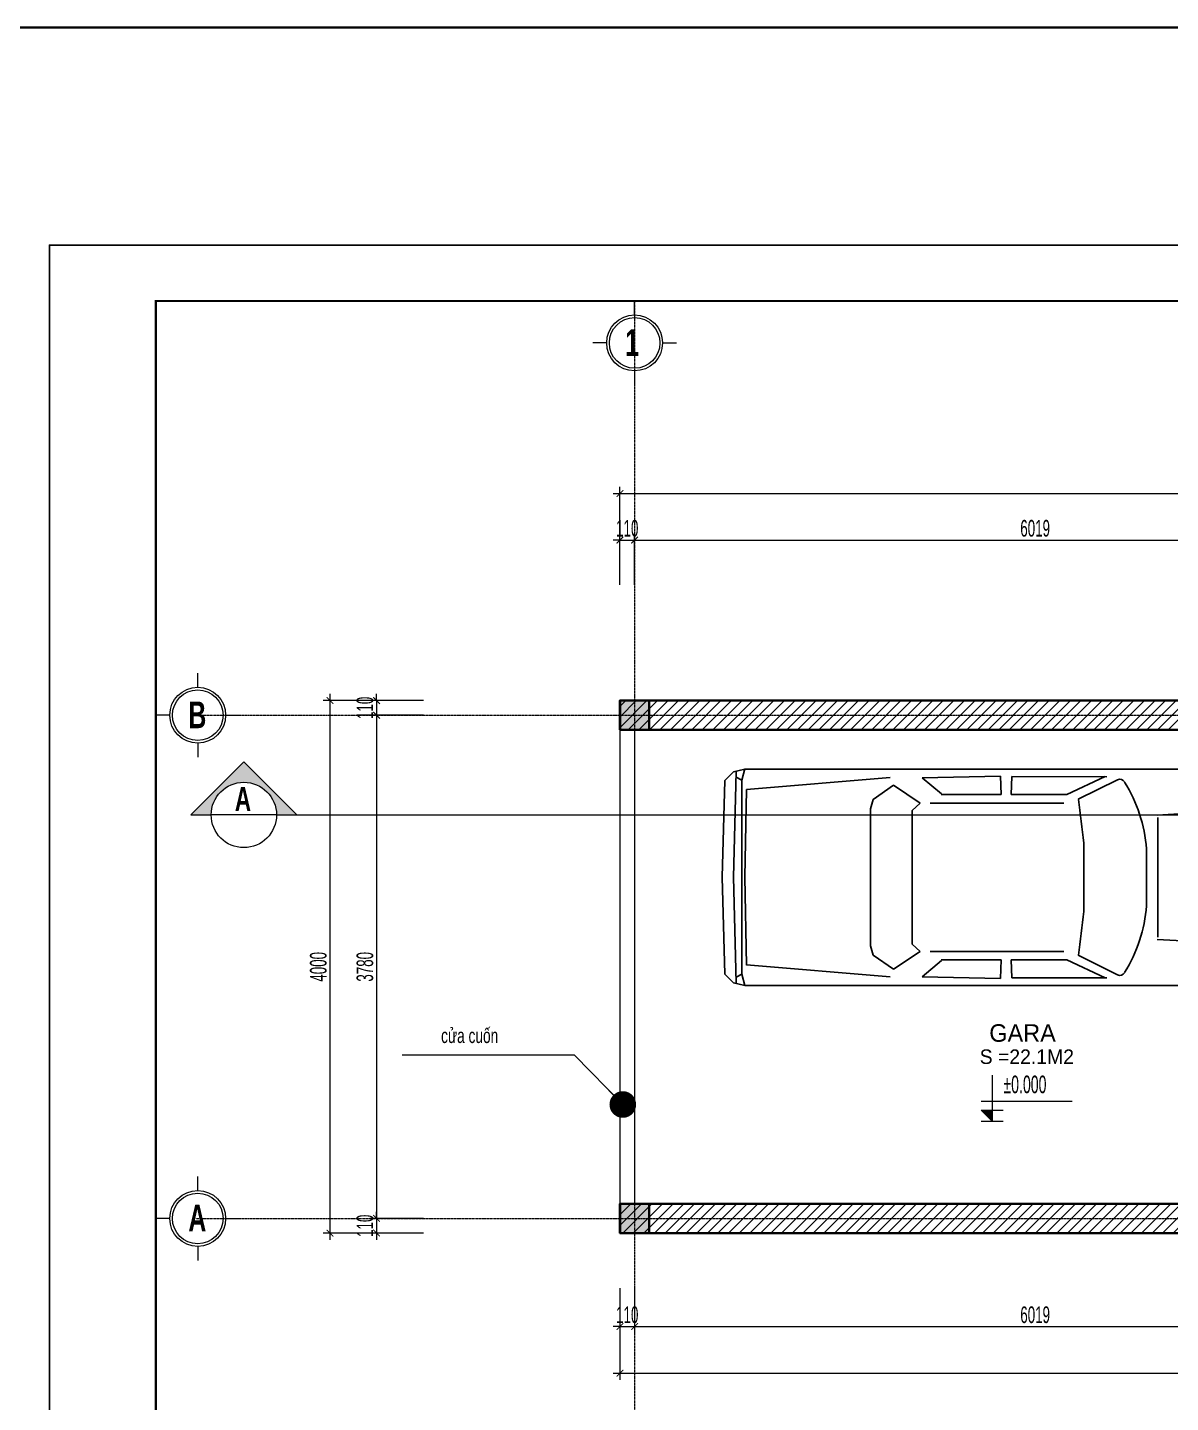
# Model space of a CAD drawing. Header units: millimetres. Extents: x 1336014 to 2939047, y -333549 to -60566.
# Drawn here: x 1362653 to 1371242, y -100593 to -90266 of the extents above; entities that cross this region are included whole.
import ezdxf
from ezdxf.enums import TextEntityAlignment as Align

# ---------------------------------------------------------------- set-up
doc = ezdxf.new("R2010")
doc.units = ezdxf.units.MM
doc.header["$MEASUREMENT"] = 0
doc.linetypes.add('CENTER2', pattern=[1.125, 0.75, -0.125, 0.125, -0.125])
for name, color, linetype, lineweight in [('01.Cut', 255, 'Continuous', 35), ('02.Thay', 145, 'Continuous', 15), ('05.Text', 253, 'Continuous', 18), ('06.betong', 2, 'Continuous', 35), ('08.Dim', 156, 'Continuous', 15), ('09.Hatch', 250, 'Continuous', 5), ('10.Text', 254, 'Continuous', 18), ('10.truc', 250, 'CENTER2', 20), ('11.Khung bo', 32, 'Continuous', 50), ('12.Khung', 36, 'Continuous', 25), ('DIM', 252, 'Continuous', 20), ('NN_KI HIEU', 22, 'Continuous', 18)]:
    doc.layers.add(name, color=color, linetype=linetype, lineweight=lineweight)
for name, color, linetype in [('NET MANH', 251, 'Continuous'), ('NET VUA', 143, 'Continuous'), ('text', 7, 'Continuous')]:
    doc.layers.add(name, color=color, linetype=linetype)
doc.layers.add('Tpl_Bound', color=1, linetype='Continuous', plot=False)
doc.styles.add('AVANTH', font='')
doc.styles.add('AVANTHB', font='')
doc.styles.add('TT5_Text Dim', font='hoatbif.shx', dxfattribs={"width": 0.6})
doc.styles.get('AVANTH').set_extended_font_data('.VnAvantH')
doc.styles.get('AVANTHB').set_extended_font_data('.VnAvantH', bold=True)
doc.dimstyles.new('TT5_Dim 1-100', dxfattribs={"dimscale": 100, "dimtxt": 2.2, "dimasz": 1, "dimexe": 1, "dimexo": 0.5, "dimgap": 0.5, "dimtad": 1, "dimdec": 0, "dimzin": 0, "dimdsep": 46, "dimtxsty": 'TT5_Text Dim', "dimblk": 'ARCHTICK', "dimcen": 0, "dimdle": 1, "dimclrd": 256, "dimclre": 256, "dimclrt": 1, "dimadec": 0, "dimazin": 0, "dimtfac": 0.015, "dimtdec": 0, "dimtix": 1, "dimtmove": 2, "dimatfit": 3, "dimldrblk": 'DOT', "dimfxl": 1, "dimtolj": 1, "dimtzin": 0, "dimlwd": -1, "dimlwe": -1, "dimarcsym": 1})
doc.dimstyles.new('TT5_Dim 1-50', dxfattribs={"dimscale": 50, "dimtxt": 2.5, "dimasz": 1, "dimexe": 1, "dimexo": 0.5, "dimgap": 0.5, "dimtad": 1, "dimdec": 0, "dimzin": 0, "dimdsep": 46, "dimtxsty": 'TT5_Text Dim', "dimblk": 'ARCHTICK', "dimcen": 0, "dimdle": 1, "dimclrd": 256, "dimclre": 256, "dimclrt": 1, "dimadec": 0, "dimazin": 0, "dimtfac": 0.015, "dimtdec": 0, "dimtix": 1, "dimtmove": 2, "dimatfit": 3, "dimldrblk": 'DOT', "dimfxl": 1, "dimtolj": 1, "dimtzin": 0, "dimlwd": -1, "dimlwe": -1, "dimarcsym": 1})
pattern_1 = [(45, (827697.484, -82061.864), (-39.7747564, 39.7747564), [])]

# ---------------------------------------------------------------- blocks, each defined once
blk = doc.blocks.new('100')
at = {"layer": '11.Khung bo', "const_width": 26.7}
blk.add_lwpolyline([(1860913, -945240), (1860913, -916940), (1896063, -916940), (1896063, -945240)], close=True, dxfattribs=at)
blk.add_lwpolyline([(1860913, -945240), (1860913, -916940), (1896063, -916940), (1896063, -945240)], close=True, dxfattribs=at)
blk.add_lwpolyline([(1860913, -945240), (1860913, -916940), (1896063, -916940), (1896063, -945240)], close=True, dxfattribs=at)
at = {"layer": '12.Khung'}
blk.add_lwpolyline([(1901579, -945940), (1901579, -916240), (1859580, -916240), (1859580, -945940)], close=True, dxfattribs=at)
blk.add_lwpolyline([(1901579, -945940), (1901579, -916240), (1859580, -916240), (1859580, -945940)], close=True, dxfattribs=at)
blk.add_lwpolyline([(1901579, -945940), (1901579, -916240), (1859580, -916240), (1859580, -945940)], close=True, dxfattribs=at)
blk = doc.blocks.new('DFGFH')
h = blk.add_hatch(color=256)
h.dxf.hatch_style = 1
h.paths.add_polyline_path([(15438, 12137), (15658, 12137), (15658, 12357), (15438, 12357)])
blk.add_lwpolyline([(15438, 12137), (15658, 12137), (15658, 12357), (15438, 12357)], close=True)
blk = doc.blocks.new('DANHTRUC')
for p, q in [((980383, -947347), (980383, -947137)), ((979963, -947767), (979753, -947767)), ((980803, -947767), (981013, -947767)), ((980383, -948187), (980383, -948397))]:
    blk.add_line(p, q)
for radius in [420, 380]:
    blk.add_circle((980383, -947767), radius)
blk = doc.blocks.new('_ARCHTICK')
at = {"const_width": 0.15}
blk.add_lwpolyline([(-0.5, -0.5), (0.5, 0.5)], dxfattribs=at)
blk = doc.blocks.new('*D218')
at = {"layer": '08.Dim', "transparency": 16777216}
for p, q in [((1367215, -94451), (1367215, -94066)), ((1373234, -94451), (1373234, -94066)), ((1367165, -94116), (1373284, -94116))]:
    blk.add_line(p, q, dxfattribs=at)
at = {"layer": 'Defpoints', "color": 0, "transparency": 16777216}
for p in [(1373234, -94116), (1367215, -94476), (1373234, -94476)]:
    blk.add_point(p, dxfattribs=at)
at = {"layer": '08.Dim', "transparency": 16777216, "xscale": 50, "yscale": 50, "zscale": 50, "rotation": 180}
blk.add_blockref('_ARCHTICK', (1367215, -94116), dxfattribs=at)
at = {"layer": '08.Dim', "transparency": 16777216, "xscale": 50, "yscale": 50, "zscale": 50}
blk.add_blockref('_ARCHTICK', (1373234, -94116), dxfattribs=at)
at = {"layer": '08.Dim', "color": 1, "transparency": 16777216, "insert": (1370225, -94028), "char_height": 125, "attachment_point": 5, "style": 'TT5_Text Dim'}
blk.add_mtext('\\A1;6019', dxfattribs=at)
blk = doc.blocks.new('_DOT')
blk.add_line((-0.5, 0), (-1, 0))
at = {"const_width": 0.5}
blk.add_lwpolyline([(-0.25, 0, 1), (0.25, 0, 1)], format="xyb", close=True, dxfattribs=at)
blk = doc.blocks.new('*D222')
at = {"layer": '08.Dim', "transparency": 16777216}
for p, q in [((1367055, -93766), (1382155, -93766)), ((1367105, -94451), (1367105, -93716)), ((1382105, -94451), (1382105, -93716))]:
    blk.add_line(p, q, dxfattribs=at)
at = {"layer": 'Defpoints', "color": 0, "transparency": 16777216}
for p in [(1382105, -93766), (1367105, -94476), (1382105, -94476)]:
    blk.add_point(p, dxfattribs=at)
at = {"layer": '08.Dim', "transparency": 16777216, "xscale": 50, "yscale": 50, "zscale": 50, "rotation": 180}
blk.add_blockref('_ARCHTICK', (1367105, -93766), dxfattribs=at)
at = {"layer": '08.Dim', "transparency": 16777216, "xscale": 50, "yscale": 50, "zscale": 50}
blk.add_blockref('_ARCHTICK', (1382105, -93766), dxfattribs=at)
at = {"layer": '08.Dim', "color": 1, "transparency": 16777216, "insert": (1375105, -93678), "char_height": 125, "attachment_point": 5, "style": 'TT5_Text Dim'}
blk.add_mtext('\\A1;15000', dxfattribs=at)
blk = doc.blocks.new('*D224')
at = {"layer": '08.Dim', "transparency": 16777216}
for p, q in [((1365630, -95321), (1365226, -95321)), ((1365276, -95321), (1365276, -95271)), ((1365276, -95321), (1365276, -95431)), ((1365630, -95431), (1365226, -95431)), ((1365276, -95431), (1365276, -95481))]:
    blk.add_line(p, q, dxfattribs=at)
at = {"layer": 'Defpoints', "color": 0, "transparency": 16777216}
for p in [(1365655, -95321), (1365276, -95431), (1365655, -95431)]:
    blk.add_point(p, dxfattribs=at)
at = {"layer": '08.Dim', "transparency": 16777216, "xscale": 50, "yscale": 50, "zscale": 50}
for p, rotation in [((1365276, -95321), 270), ((1365276, -95431), 90)]:
    blk.add_blockref('_ARCHTICK', p, dxfattribs=dict(at, rotation=rotation))
at = {"layer": '08.Dim', "color": 1, "transparency": 16777216, "insert": (1365189, -95376), "char_height": 125, "attachment_point": 5, "rotation": 90, "style": 'TT5_Text Dim'}
blk.add_mtext('\\A1;110', dxfattribs=at)
blk = doc.blocks.new('*D225')
at = {"layer": '08.Dim', "transparency": 16777216}
for p, q in [((1365276, -95381), (1365276, -99261)), ((1365630, -95431), (1365226, -95431)), ((1365630, -99211), (1365226, -99211))]:
    blk.add_line(p, q, dxfattribs=at)
at = {"layer": 'Defpoints', "color": 0, "transparency": 16777216}
for p in [(1365655, -95431), (1365276, -99211), (1365655, -99211)]:
    blk.add_point(p, dxfattribs=at)
at = {"layer": '08.Dim', "transparency": 16777216, "xscale": 50, "yscale": 50, "zscale": 50}
for p, rotation in [((1365276, -95431), 90), ((1365276, -99211), 270)]:
    blk.add_blockref('_ARCHTICK', p, dxfattribs=dict(at, rotation=rotation))
at = {"layer": '08.Dim', "color": 1, "transparency": 16777216, "insert": (1365189, -97321), "char_height": 125, "attachment_point": 5, "rotation": 90, "style": 'TT5_Text Dim'}
blk.add_mtext('\\A1;3780', dxfattribs=at)
blk = doc.blocks.new('*D226')
at = {"layer": '08.Dim', "transparency": 16777216}
for p, q in [((1365630, -99211), (1365226, -99211)), ((1365276, -99211), (1365276, -99161)), ((1365276, -99211), (1365276, -99321)), ((1365630, -99321), (1365226, -99321)), ((1365276, -99321), (1365276, -99371))]:
    blk.add_line(p, q, dxfattribs=at)
at = {"layer": 'Defpoints', "color": 0, "transparency": 16777216}
for p in [(1365655, -99211), (1365276, -99321), (1365655, -99321)]:
    blk.add_point(p, dxfattribs=at)
at = {"layer": '08.Dim', "transparency": 16777216, "xscale": 50, "yscale": 50, "zscale": 50}
for p, rotation in [((1365276, -99211), 270), ((1365276, -99321), 90)]:
    blk.add_blockref('_ARCHTICK', p, dxfattribs=dict(at, rotation=rotation))
at = {"layer": '08.Dim', "color": 1, "transparency": 16777216, "insert": (1365189, -99266), "char_height": 125, "attachment_point": 5, "rotation": 90, "style": 'TT5_Text Dim'}
blk.add_mtext('\\A1;110', dxfattribs=at)
blk = doc.blocks.new('*D227')
at = {"layer": '08.Dim', "transparency": 16777216}
for p, q in [((1365630, -95321), (1364876, -95321)), ((1364926, -95271), (1364926, -99371)), ((1365630, -99321), (1364876, -99321))]:
    blk.add_line(p, q, dxfattribs=at)
at = {"layer": 'Defpoints', "color": 0, "transparency": 16777216}
for p in [(1365655, -95321), (1364926, -99321), (1365655, -99321)]:
    blk.add_point(p, dxfattribs=at)
at = {"layer": '08.Dim', "transparency": 16777216, "xscale": 50, "yscale": 50, "zscale": 50}
for p, rotation in [((1364926, -95321), 90), ((1364926, -99321), 270)]:
    blk.add_blockref('_ARCHTICK', p, dxfattribs=dict(at, rotation=rotation))
at = {"layer": '08.Dim', "color": 1, "transparency": 16777216, "insert": (1364839, -97321), "char_height": 125, "attachment_point": 5, "rotation": 90, "style": 'TT5_Text Dim'}
blk.add_mtext('\\A1;4000', dxfattribs=at)
blk = doc.blocks.new('*D236')
at = {"layer": '08.Dim', "transparency": 16777216}
for p, q in [((1367105, -94451), (1367105, -94066)), ((1367215, -94451), (1367215, -94066)), ((1367105, -94116), (1367055, -94116)), ((1367105, -94116), (1367215, -94116)), ((1367215, -94116), (1367265, -94116))]:
    blk.add_line(p, q, dxfattribs=at)
at = {"layer": 'Defpoints', "color": 0, "transparency": 16777216}
for p in [(1367215, -94116), (1367105, -94476), (1367215, -94476)]:
    blk.add_point(p, dxfattribs=at)
at = {"layer": '08.Dim', "transparency": 16777216, "xscale": 50, "yscale": 50, "zscale": 50}
blk.add_blockref('_ARCHTICK', (1367105, -94116), dxfattribs=at)
at = {"layer": '08.Dim', "transparency": 16777216, "xscale": 50, "yscale": 50, "zscale": 50, "rotation": 180}
blk.add_blockref('_ARCHTICK', (1367215, -94116), dxfattribs=at)
at = {"layer": '08.Dim', "color": 1, "transparency": 16777216, "insert": (1367160, -94028), "char_height": 125, "attachment_point": 5, "style": 'TT5_Text Dim'}
blk.add_mtext('\\A1;110', dxfattribs=at)
blk = doc.blocks.new('A$C10F1745D')
at = {"layer": 'NET MANH'}
for p, q in [((-1407, 728), (-1429, 0)), ((-1343, 792), (-1407, 728)), ((-1258, 813), (-1343, 792)), ((-1322, 792), (-1343, 0)), ((-1279, 729), (-1322, 751)), ((-1258, 815), (-1279, 729)), ((-1279, -728), (-1279, 728)), ((2680, 813), (-1258, 813)), ((-1244, 659), (-166, 749)), ((664, 760), (74, 747)), ((74, 747), (220, 626)), ((669, 621), (664, 760)), ((745, 621), (750, 756)), ((750, 756), (1462, 755)), ((1451, 756), (1161, 621)), ((1543, 733), (1248, 586)), ((2959, 770), (2680, 813)), ((2980, 685), (2949, 747)), ((-1244, 659), (-1258, 0)), ((-141, 691), (-292, 584)), ((59, 556), (-141, 691)), ((219, 621), (669, 621)), ((1161, 621), (745, 621)), ((2980, 685), (3001, 535)), ((3087, 0), (3048, 689)), ((-292, 584), (-314, 515)), ((59, 556), (0, 503)), ((1139, 556), (134, 556)), ((1840, 466), (3001, 535)), ((3001, 535), (3023, 0)), ((-314, 515), (-314, -514)), ((0, 503), (0, 0)), ((1846, 0), (1846, 449)), ((1289, -257), (1289, 257)), ((1760, 214), (1760, 0)), ((-1407, -728), (-1429, 0)), ((-1322, -792), (-1343, 0)), ((-1244, -659), (-1258, 0)), ((0, -503), (0, 0)), ((1760, -214), (1760, 0)), ((1846, 0), (1846, -449)), ((3023, 0), (2530, 0)), ((3001, -535), (3023, 0)), ((3087, 0), (3048, -689)), ((-292, -584), (-314, -515)), ((59, -556), (0, -503)), ((1840, -466), (3001, -535)), ((-141, -691), (-292, -584)), ((59, -556), (-141, -691)), ((1139, -556), (134, -556)), ((1543, -733), (1248, -586)), ((2980, -685), (3001, -535)), ((-1244, -657), (-166, -747)), ((74, -747), (220, -626)), ((219, -621), (669, -621)), ((669, -621), (664, -760)), ((1161, -621), (745, -621)), ((745, -621), (750, -756)), ((1451, -756), (1161, -621)), ((2980, -685), (2949, -747)), ((-1343, -792), (-1407, -728)), ((-1258, -813), (-1343, -792)), ((-1279, -728), (-1322, -749)), ((-1258, -813), (-1279, -728)), ((2680, -813), (-1258, -813)), ((664, -760), (74, -747)), ((750, -756), (1462, -755)), ((2959, -770), (2680, -813))]:
    blk.add_line(p, q, dxfattribs=at)
for centre, radius, start, end in [((1560, 694), 42.8, 31.5638, 113.1257), ((2911, 728), 42.8, 26.5651, 90), ((2963, 685), 85.6, 3.0128, 90), ((619, 115), 1147, 4.9379, 31.5638), ((-6780, -581), 8113, 5.9264, 8.267), ((-6780, 581), 8113, 351.733, 354.0736), ((619, -115), 1147, 328.4362, 355.0621), ((1560, -694), 42.8, 246.8743, 328.4362), ((2963, -685), 85.6, 270, 356.9872), ((2911, -728), 42.8, 270, 333.4349)]:
    blk.add_arc(centre, radius, start, end, dxfattribs=at)
blk = doc.blocks.new('*D237')
at = {"layer": '08.Dim', "transparency": 16777216}
for p, q in [((1367215, -99735), (1367215, -100073)), ((1373234, -99735), (1373234, -100073)), ((1367165, -100023), (1373284, -100023))]:
    blk.add_line(p, q, dxfattribs=at)
at = {"layer": 'Defpoints', "color": 0, "transparency": 16777216}
for p in [(1367215, -99710), (1373234, -99710), (1373234, -100023)]:
    blk.add_point(p, dxfattribs=at)
at = {"layer": '08.Dim', "transparency": 16777216, "xscale": 50, "yscale": 50, "zscale": 50, "rotation": 180}
blk.add_blockref('_ARCHTICK', (1367215, -100023), dxfattribs=at)
at = {"layer": '08.Dim', "transparency": 16777216, "xscale": 50, "yscale": 50, "zscale": 50}
blk.add_blockref('_ARCHTICK', (1373234, -100023), dxfattribs=at)
at = {"layer": '08.Dim', "color": 1, "transparency": 16777216, "insert": (1370225, -99935), "char_height": 125, "attachment_point": 5, "style": 'TT5_Text Dim'}
blk.add_mtext('\\A1;6019', dxfattribs=at)
blk = doc.blocks.new('*D240')
at = {"layer": '08.Dim', "transparency": 16777216}
for p, q in [((1367105, -99735), (1367105, -100073)), ((1367215, -99735), (1367215, -100073)), ((1367105, -100023), (1367055, -100023)), ((1367105, -100023), (1367215, -100023)), ((1367215, -100023), (1367265, -100023))]:
    blk.add_line(p, q, dxfattribs=at)
at = {"layer": 'Defpoints', "color": 0, "transparency": 16777216}
for p in [(1367105, -99710), (1367215, -99710), (1367215, -100023)]:
    blk.add_point(p, dxfattribs=at)
at = {"layer": '08.Dim', "transparency": 16777216, "xscale": 50, "yscale": 50, "zscale": 50}
blk.add_blockref('_ARCHTICK', (1367105, -100023), dxfattribs=at)
at = {"layer": '08.Dim', "transparency": 16777216, "xscale": 50, "yscale": 50, "zscale": 50, "rotation": 180}
blk.add_blockref('_ARCHTICK', (1367215, -100023), dxfattribs=at)
at = {"layer": '08.Dim', "color": 1, "transparency": 16777216, "insert": (1367160, -99935), "char_height": 125, "attachment_point": 5, "style": 'TT5_Text Dim'}
blk.add_mtext('\\A1;110', dxfattribs=at)
blk = doc.blocks.new('*D242')
at = {"layer": '08.Dim', "transparency": 16777216}
for p, q in [((1367105, -99735), (1367105, -100423)), ((1382105, -99735), (1382105, -100423)), ((1367055, -100373), (1382155, -100373))]:
    blk.add_line(p, q, dxfattribs=at)
at = {"layer": 'Defpoints', "color": 0, "transparency": 16777216}
for p in [(1367105, -99710), (1382105, -99710), (1382105, -100373)]:
    blk.add_point(p, dxfattribs=at)
at = {"layer": '08.Dim', "transparency": 16777216, "xscale": 50, "yscale": 50, "zscale": 50, "rotation": 180}
blk.add_blockref('_ARCHTICK', (1367105, -100373), dxfattribs=at)
at = {"layer": '08.Dim', "transparency": 16777216, "xscale": 50, "yscale": 50, "zscale": 50}
blk.add_blockref('_ARCHTICK', (1382105, -100373), dxfattribs=at)
at = {"layer": '08.Dim', "color": 1, "transparency": 16777216, "insert": (1375305, -100285), "char_height": 125, "attachment_point": 5, "style": 'TT5_Text Dim'}
blk.add_mtext('\\A1;15000', dxfattribs=at)
blk = doc.blocks.new('A$C4E7C6F34')
at = {"layer": 'DIM'}
blk.add_hatch(color=256, dxfattribs=at).paths.add_polyline_path([(-38, 0), (-38, 138), (-178, 138)])
for p, q in [((-38, 576), (-38, 0)), ((964, 248), (-178, 248)), ((-178, 138), (101, 138)), ((-178, 138), (-38, 0)), ((-178, 0), (101, 0))]:
    blk.add_line(p, q, dxfattribs=at)
at = {"layer": 'text', "style": 'TT5_Text Dim', "flags": 8}
blk.add_attdef('%%P0.000', text='', height=220, dxfattribs=at).set_placement((102, 461), align=Align.MIDDLE_LEFT)

msp = doc.modelspace()

# ---------------------------------------------------------------- hatches: boundary and pattern name
at = {"layer": '09.Hatch', "ltscale": 50}
h = msp.add_hatch(dxfattribs=at)
h.set_pattern_fill('TUONGXAY', color=256, scale=450, style=0)
h.set_pattern_definition(pattern_1)
h.paths.add_polyline_path([(1381885.5, -95541), (1381885.5, -96201), (1382105.5, -96201), (1382105.5, -95321), (1367105.5, -95321), (1367105.5, -95541), (1367325.5, -95541), (1373234.5, -95541), (1373234.5, -96741), (1373344.5, -96741), (1375789.5, -96741), (1375789.5, -96631), (1373344.5, -96631), (1373344.5, -95431), (1376594.5, -95431), (1376594.5, -96631), (1376539.5, -96631), (1376539.5, -96741), (1376594.5, -96741), (1376704.5, -96741), (1376704.5, -95541)])
at = {"layer": '09.Hatch'}
msp.add_hatch(color=256, dxfattribs=at).paths.add_polyline_path([(1364524.4, -96180.3), (1364678.1, -96180.3), (1364278.9, -95781.1), (1363879.7, -96180.3), (1364033.5, -96180.3, -0.4142136), (1364278.9, -95934.8, -0.4142136)])
at = {"layer": '09.Hatch', "ltscale": 50}
h = msp.add_hatch(dxfattribs=at)
h.set_pattern_fill('TUONGXAY', color=256, scale=450, style=0)
h.set_pattern_definition(pattern_1)
h.paths.add_polyline_path([(1382105.5, -98991), (1381885.5, -98991), (1381885.5, -99101), (1367325.5, -99101), (1367105.5, -99101), (1367105.5, -99321), (1382105.5, -99321)])

# ---------------------------------------------------------------- linework, layer by layer
at = {"layer": '01.Cut'}
msp.add_lwpolyline([(1336014.5, -90266), (1557555.5, -90266), (1557555.5, -333549), (1336014.5, -333549)], close=True, dxfattribs=at)
for points in [[(1382105.5, -95321), (1367105.5, -95321), (1367105.5, -95541)], [(1367325.5, -95541), (1367105.5, -95541)], [(1373234.5, -95541), (1367325.5, -95541), (1367325.5, -95541)], [(1367105.5, -99101), (1367105.5, -99321), (1382105.5, -99321), (1382105.5, -98991)], [(1367325.5, -99101), (1367325.5, -99101), (1381885.5, -99101), (1381885.5, -98991)], [(1367325.5, -99101), (1367105.5, -99101)]]:
    msp.add_lwpolyline(points, dxfattribs=at)
at = {"layer": '02.Thay'}
for p, q in [((1364278.9, -95781.1), (1363879.7, -96180.3)), ((1364278.9, -95781.1), (1364678.1, -96180.3)), ((1363879.7, -96180.3), (1364033.5, -96180.3)), ((1364524.4, -96180.3), (1364033.5, -96180.3)), ((1364524.4, -96180.3), (1364678.1, -96180.3))]:
    msp.add_line(p, q, dxfattribs=at)
msp.add_lwpolyline([(1367105.5, -95541), (1367215.5, -95541), (1367215.5, -99101), (1367105.5, -99101)], close=True, dxfattribs=at)
msp.add_circle((1364278.9, -96180.3), 245.5, dxfattribs=at)
at = {"layer": '10.truc'}
for p, q in [((1367215.5, -92320), (1367215.5, -109299.8)), ((1363917.5, -95431), (1384707.3, -95431)), ((1363917.5, -99211), (1384707.3, -99211))]:
    msp.add_line(p, q, dxfattribs=at)
at = {"layer": 'NN_KI HIEU', "ltscale": 2}
msp.add_line((1364678.1, -96180.3), (1383484.8, -96180.3), dxfattribs=at)
at = {"layer": 'Tpl_Bound', "color": 1}
msp.add_lwpolyline([(1362817.5, -109719.8), (1362817.5, -91900), (1388017.3, -91900), (1388017.3, -109719.8)], close=True, dxfattribs=at)

# ---------------------------------------------------------------- block references
at = {"layer": '05.Text'}
for name, p, xscale, yscale, zscale in [('100', (247069.7, 457844.1), 0.6, 0.6, 0.6), ('DANHTRUC', (877023.8, 381248.3), 0.5, 0.5, 0.5), ('DANHTRUC', (873740.8, 378452.3), 0.5, 0.5, 0.5), ('DANHTRUC', (873740.8, 374672.3), 0.5, 0.5, 0.5)]:
    msp.add_blockref(name, p, dxfattribs=dict(at, xscale=xscale, yscale=yscale, zscale=zscale))
at = {"layer": '06.betong'}
for p in [(1351667.4, -107677.7), (1351667.4, -111457.7)]:
    msp.add_blockref('DFGFH', p, dxfattribs=at)
at = {"layer": '08.Dim'}
ref = msp.add_blockref('A$C4E7C6F34', (1369925.3, -98481), dxfattribs=dict(at, xscale=0.6, yscale=0.6, zscale=0.6))
ref.add_attrib('%%P0.000', '%%p0.000', dxfattribs={"layer": 'text', "height": 132, "style": 'TT5_Text Dim', "width": 0.6, "flags": 8}).set_placement((1369986.8, -98204.2), align=Align.MIDDLE_LEFT)
at = {"layer": 'NET VUA'}
msp.add_blockref('A$C10F1745D', (1369300.9, -96648.8), dxfattribs=at)

# ---------------------------------------------------------------- texts
at = {"layer": '05.Text', "width": 0.7}
for s, height, style, p in [('1', 200, 'AVANTHB', (1367144.7, -92732.7)), ('B', 200, 'AVANTHB', (1363861.7, -95528.7)), ('cöa cuèn', 110, 'TT5_Text Dim', (1365761.1, -97893.4)), ('A', 200, 'AVANTHB', (1363861.7, -99308.7))]:
    msp.add_text(s, height=height, dxfattribs=dict(at, style=style)).set_placement(p)
at = {"layer": '05.Text', "style": 'AVANTHB', "width": 0.7}
msp.add_text('a', height=180, dxfattribs=at).set_placement((1364272.2, -96059.9), align=Align.MIDDLE_CENTER)
at = {"layer": '10.Text', "color": 4, "style": 'AVANTH'}
msp.add_text('gara', height=132, dxfattribs=at).set_placement((1369880.3, -97884.3))
at = {"layer": '10.Text', "style": 'AVANTH'}
msp.add_text('s =22.1m2 ', height=108.9, dxfattribs=at).set_placement((1369808.3, -98050.6))

# ---------------------------------------------------------------- dimensions: what is measured, and where the dimension line sits
at = {"layer": '08.Dim'}
for base, p1, p2, picture, middle in [((1382105.5, -93765.7), (1367105.5, -94476.3), (1382105.5, -94476.3), '*D222', (1375105.5, -93678.2)), ((1382105.5, -100372.8), (1367105.5, -99710.2), (1382105.5, -99710.3), '*D242', (1375305.5, -100285.3))]:
    dim = msp.add_linear_dim(base=base, p1=p1, p2=p2, dimstyle='TT5_Dim 1-50', dxfattribs=at)
    dim.commit()
    dim.dimension.update_dxf_attribs({"geometry": picture, "text_midpoint": middle, "dimtype": 160})
for base, p1, p2, picture, middle in [((1367215.5, -94115.7), (1367105.5, -94476.3), (1367215.5, -94476.3), '*D236', (1367160.5, -94028.2)), ((1373234.5, -94115.7), (1367215.5, -94476.3), (1373234.5, -94476.3), '*D218', (1370225, -94028.2)), ((1367215.5, -100022.8), (1367105.5, -99710.2), (1367215.5, -99710.2), '*D240', (1367160.5, -99935.3)), ((1373234.5, -100022.8), (1367215.5, -99710.2), (1373234.5, -99710.2), '*D237', (1370225, -99935.3))]:
    dim = msp.add_linear_dim(base=base, p1=p1, p2=p2, dimstyle='TT5_Dim 1-50', dxfattribs=at)
    dim.commit()
    dim.dimension.update_dxf_attribs({"geometry": picture, "text_midpoint": middle})
for base, p1, p2, picture, middle in [((1364926.1, -99321), (1365655.2, -95321), (1365655.2, -99321), '*D227', (1364838.6, -97321)), ((1365276.1, -95431), (1365655.2, -95321), (1365655.2, -95431), '*D224', (1365188.6, -95376)), ((1365276.1, -99211), (1365655.2, -95431), (1365655.2, -99211), '*D225', (1365188.6, -97321)), ((1365276.1, -99321), (1365655.2, -99211), (1365655.2, -99321), '*D226', (1365188.6, -99266))]:
    dim = msp.add_linear_dim(base=base, p1=p1, p2=p2, angle=90, dimstyle='TT5_Dim 1-50', dxfattribs=at)
    dim.commit()
    dim.dimension.update_dxf_attribs({"geometry": picture, "text_midpoint": middle})

# ---------------------------------------------------------------- leaders
msp.add_leader([(1367126.5, -98355.2), (1366763.4, -97985.7), (1365468.6, -97985.7)], dimstyle='TT5_Dim 1-100', override={"dimasz": 2}, dxfattribs=at)

doc.saveas('drawing.dxf')
